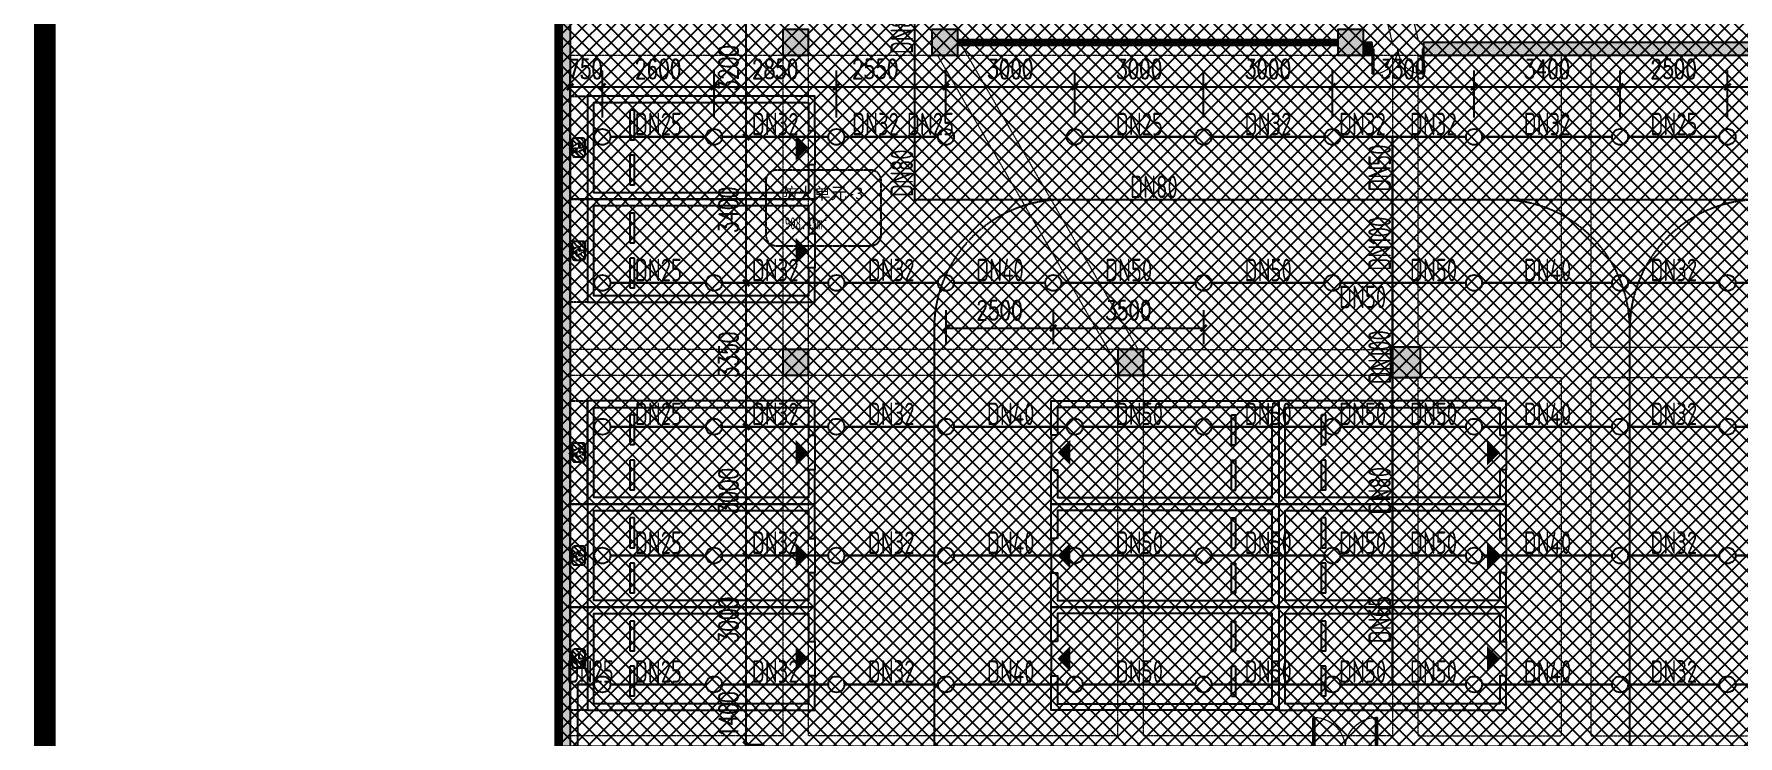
# Model space of a CAD drawing. Extents: x 6824721 to 16538177, y 2478193 to 6665639.
# Drawn here: x 8690830 to 8730508, y 2928001 to 2944346 of the extents above; entities that cross this region are included whole.
import ezdxf

# ---------------------------------------------------------------- set-up
doc = ezdxf.new("R2010")
doc.units = 0
doc.header["$LTSCALE"] = 10
doc.linetypes.add('__DASH', pattern=[0.35, 0.25, -0.1])
doc.linetypes.add('DASH', pattern=[0.35, 0.25, -0.1])
for name, color, linetype in [('0-wo', 8, 'Continuous'), ('0-绿', 3, 'Continuous'), ('0-蓝', 5, 'Continuous'), ('00-停车位', 67, 'Continuous'), ('A-PUB_HATCH', 8, 'Continuous'), ('car', 252, 'Continuous'), ('PUB_HATCH', 8, 'Continuous'), ('S-梁-虚线', 4, 'DASH'), ('W-EQUIP_喷头', 7, 'Continuous'), ('W-PIPE-喷淋中', 6, 'Continuous'), ('W-TEXT_喷淋', 7, 'Continuous'), ('W-TWT_DIM', 3, 'Continuous'), ('WALL', 9, 'Continuous')]:
    doc.layers.add(name, color=color, linetype=linetype)
doc.layers.add('钢梁', color=141, linetype='Continuous', lineweight=18)
doc.styles.add('8B2_02', font='tssdeng.shx', dxfattribs={"width": 0.7, "bigfont": 'TSSDCHN.shx'})
doc.styles.add('_TCH_DIM_T3', font='SIMPLEX', dxfattribs={"width": 0.705882, "bigfont": 'GBCBIG'})
doc.styles.add('黑体', font='simhei.ttf', dxfattribs={"width": 0.65})
doc.dimstyles.new('_TWT_ARCH&&150', dxfattribs={"dimtxt": 446.25, "dimasz": 150, "dimexe": 375, "dimexo": 450, "dimgap": 189.375, "dimtad": 1, "dimdec": 0, "dimzin": 0, "dimdsep": 46, "dimtxsty": '_TCH_DIM_T3', "dimblk": 'ARCHTICK', "dimcen": 0.09, "dimclrt": 7, "dimazin": 2, "dimtfac": 1, "dimtdec": 0, "dimtix": 1, "dimtmove": 2, "dimatfit": 3, "dimfxl": 0, "dimtolj": 1, "dimtzin": 0, "dimarcsym": 0})

# ---------------------------------------------------------------- blocks, each defined once
blk = doc.blocks.new('车位2400x5300')
at = {"layer": '00-停车位', "color": 251}
for p, q in [((-875, -1000), (-175, -1000)), ((-875, -1100), (-875, -1000)), ((-875, -1100), (-175, -1100)), ((-175, -1100), (-175, -1000)), ((175, -1000), (875, -1000)), ((175, -1100), (175, -1000)), ((175, -1100), (875, -1100)), ((875, -1100), (875, -1000)), ((400, -5300), (-400, -5300))]:
    blk.add_line(p, q, dxfattribs=at)
blk.add_lwpolyline([(400, -5150), (400, -5300), (1200, -5300), (1200, 0), (-1200, 0), (-1200, -5300), (-400, -5300), (-400, -5150), (-1050, -5150), (-1050, -150), (1050, -150), (1050, -5150), (400, -5150)], dxfattribs=at)
blk.add_lwpolyline([(0, -5150, 0, 600, 0), (0, -4850, 600, 600, 0)], format="xyseb", dxfattribs=at)
blk = doc.blocks.new('A$C2EF10B80')
at = {"layer": 'A-PUB_HATCH'}
h = blk.add_hatch(dxfattribs=at)
h.set_pattern_fill('ANSI31', color=256, scale=50, angle=-16.4434)
h.set_pattern_definition([(45, (6188.46, 7099.97), (-56.1266, 56.1266), [])])
h.paths.add_polyline_path([(-983, -100, 0.414214), (-1033, -50), (-1184, -50), (-1091, -207), (-1210, -207), (-1204, -250), (-983, -250)])
h.paths.add_polyline_path([(-983, -250), (-1204, -250), (-1190, -350), (-1033, -350, 0.414213), (-983, -300)])
h.paths.add_polyline_path([(-1262, -250), (-1417, -250), (-1417, -300, 0.414215), (-1367, -350), (-1207, -350)])
h.paths.add_polyline_path([(-1221, -50), (-1367, -50, 0.414214), (-1417, -100), (-1417, -250), (-1262, -250), (-1320, -146), (-1212, -146)])
at = {"layer": 'car', "linetype": 'DASH', "ltscale": 0.5}
blk.add_line((-1367, -350), (-1033, -350), dxfattribs=at)
at = {"layer": 'car', "linetype": 'DASH'}
blk.add_lwpolyline([(-2400, 0), (0, 0), (0, -400), (-2400, -400)], close=True, dxfattribs=at)
at = {"layer": 'car', "linetype": 'DASH', "ltscale": 0.5}
blk.add_lwpolyline([(-1320, -146), (-1185, -390), (-1210, -207), (-1091, -207), (-1227, 23), (-1212, -146)], close=True, dxfattribs=at)
for points in [[(-1367, -50, 0.414214), (-1417, -100), (-1417, -300)], [(-1033, -350, 0.414214), (-983, -300), (-983, -100, 0.414214), (-1033, -50), (-1367, -50)]]:
    blk.add_lwpolyline(points, format="xyb", dxfattribs=at)
at = {"layer": 'car', "linetype": 'DASH'}
blk.add_arc((-1367, -300), 50, 180, 270, dxfattribs=at)
blk = doc.blocks.new('A$C77CA03F4')
at = {"rotation": 16.44344089606073}
for p in [(6792, 2422), (4490, 1742), (2189, 1063)]:
    blk.add_blockref('A$C2EF10B80', p, dxfattribs=at)
blk = doc.blocks.new('_FZH')
blk.add_lwpolyline([(-0.5, -0.5), (0.5, -0.5), (0.5, 0.5), (-0.5, 0.5)], close=True)
at = {"layer": 'PUB_HATCH'}
blk.add_solid([(-0.5, -0.5), (0.5, -0.5), (-0.5, 0.5), (0.5, 0.5)], dxfattribs=at)
blk = doc.blocks.new('$DorLib2D$00000002')
for p, q in [((-0.5, 0), (-0.5, 0.4875)), ((-0.475, 0.4875), (-0.5, 0.4875)), ((-0.475, 0), (-0.475, 0.4875)), ((0.475, 0), (0.475, 0.4875)), ((0.475, 0.4875), (0.5, 0.4875)), ((0.5, 0), (0.5, 0.4875)), ((-0.5, 0), (-0.475, 0)), ((0.5, 0), (0.475, 0))]:
    blk.add_line(p, q)
at = {"lineweight": 13}
for centre, start, end in [((-0.4875, 0), 0, 88.53072), ((0.4875, 0), 91.46928, 180)]:
    blk.add_arc(centre, 0.4875, start, end, dxfattribs=at)
blk = doc.blocks.new('$DorLib2D$00000213')
at = {"color": 0, "linetype": 'DASH', "const_width": 0.02}
blk.add_lwpolyline([(0.5, 0), (-0.5, 0)], dxfattribs=at)
blk = doc.blocks.new('rewt')
at = {"layer": '0-蓝', "color": 6, "linetype": 'DASH', "ltscale": 3}
for p, q in [((-82072, 842022), (-84261, 842022)), ((-84511, 841772), (-84511, 840512)), ((-81822, 840512), (-81822, 841772)), ((-84261, 840262), (-82072, 840262))]:
    blk.add_line(p, q, dxfattribs=at)
for centre, start, end in [((-84261, 841772), 90, 180), ((-82072, 841772), 0, 90), ((-84261, 840512), 180, 270), ((-82072, 840512), 270, 0)]:
    blk.add_arc(centre, 250, start, end, dxfattribs=at)
at = {"layer": '0-绿', "color": 6, "linetype": 'DASH', "style": '黑体'}
blk.add_text('防火单元-3', height=281.6, dxfattribs=at).set_placement((-84159, 841342))
at = {"layer": '0-绿', "color": 6, "linetype": 'DASH', "style": '黑体', "width": 0.65}
for s, height, p in [('908.45m', 281.6, (-84066, 840646)), ('2', 141, (-83144, 840834))]:
    blk.add_text(s, height=height, dxfattribs=at).set_placement(p)
blk = doc.blocks.new('jkytk')
at = {"layer": 'WALL', "color": 1, "const_width": 200}
blk.add_lwpolyline([(8509914, 2927380), (8466214, 2927327), (8466214, 2940327), (8455039, 2940327), (8455039, 2940323), (8450939, 2940323), (8450939, 2940323), (8448239, 2940323), (8448239, 2940323), (8431489, 2940323), (8431489, 2936327), (8419189, 2936327), (8419189, 2936327), (8414589, 2936327), (8414589, 2936327), (8397664, 2936327), (8397664, 2958073), (8406689, 2958073), (8406689, 3040302)], dxfattribs=at)
blk = doc.blocks.new('LIANGMOBAN')
at = {"layer": 'S-梁-虚线', "color": 8, "lineweight": 18}
for p, q in [((1852316, 235514), (1853583, 230249)), ((1851780, 235178), (1853000, 230108)), ((1842867, 230259), (1847064, 223028)), ((1833841, 229878), (1838791, 229878)), ((1838791, 229878), (1838791, 223028)), ((1839391, 229878), (1842541, 229878)), ((1839391, 223028), (1839391, 229878)), ((1842394, 229878), (1846591, 222648)), ((1842867, 229878), (1851716, 229878)), ((1852316, 229878), (1856916, 229878)), ((1852991, 229878), (1852991, 223128)), ((1853591, 223128), (1853591, 229878)), ((1856916, 229878), (1856916, 223078)), ((1857616, 223078), (1857616, 229878)), ((1857616, 229878), (1861491, 229878)), ((1838791, 223028), (1833841, 223028)), ((1846591, 223028), (1839391, 223028)), ((1847191, 223028), (1852941, 223028)), ((1853641, 223078), (1856916, 223078)), ((1857616, 223078), (1861441, 223078)), ((1833841, 222428), (1838791, 222428)), ((1838791, 222428), (1838791, 214028)), ((1839391, 222428), (1846591, 222428)), ((1839391, 214028), (1839391, 222428)), ((1846591, 222428), (1846591, 214028)), ((1847191, 222428), (1852941, 222428)), ((1847191, 214028), (1847191, 222428)), ((1852991, 222378), (1852991, 214028)), ((1853591, 214028), (1853591, 222378)), ((1853641, 222378), (1856916, 222378)), ((1856916, 222378), (1856916, 214028)), ((1857616, 214028), (1857616, 222378)), ((1857616, 222378), (1861441, 222378)), ((1838791, 214028), (1833841, 214028)), ((1846591, 214028), (1839391, 214028)), ((1852991, 214028), (1847191, 214028)), ((1853591, 214028), (1856916, 214028)), ((1857616, 214028), (1861316, 214028))]:
    blk.add_line(p, q, dxfattribs=at)
blk = doc.blocks.new('_ArchTick')
at = {"color": 0, "linetype": 'ByBlock', "const_width": 0.4}
blk.add_lwpolyline([(-0.5, -0.5), (0.5, 0.5)], dxfattribs=at)
blk = doc.blocks.new('*D421')
at = {"layer": 'Defpoints', "color": 0, "transparency": 16777216}
for p in [(8707008, 2929201), (8707415, 2929201), (8707008, 2927801)]:
    blk.add_point(p, dxfattribs=at)
at = {"layer": 'W-TWT_DIM', "color": 0, "lineweight": -2, "transparency": 16777216}
for p, q in [((8707415, 2929201), (8707415, 2929351)), ((8707415, 2927801), (8707415, 2929201)), ((8707458, 2929201), (8707790, 2929201)), ((8707415, 2927801), (8707415, 2927651)), ((8707458, 2927801), (8707790, 2927801))]:
    blk.add_line(p, q, dxfattribs=at)
at = {"layer": 'W-TWT_DIM', "color": 0, "lineweight": -2, "transparency": 16777216, "xscale": 150, "yscale": 150, "zscale": 150}
for p, rotation in [((8707415, 2929201), 270), ((8707415, 2927801), 90)]:
    blk.add_blockref('_ArchTick', p, dxfattribs=dict(at, rotation=rotation))
at = {"layer": 'W-TWT_DIM', "color": 7, "transparency": 16777216, "insert": (8707002, 2928501), "char_height": 446.2, "attachment_point": 5, "rotation": 90, "style": '_TCH_DIM_T3'}
blk.add_mtext('\\A1;1400', dxfattribs=at)
blk = doc.blocks.new('*D422')
at = {"layer": 'Defpoints', "color": 0, "transparency": 16777216}
for p in [(8707008, 2932201), (8707415, 2932201), (8707008, 2929201)]:
    blk.add_point(p, dxfattribs=at)
at = {"layer": 'W-TWT_DIM', "color": 0, "lineweight": -2, "transparency": 16777216}
for p, q in [((8707415, 2929201), (8707415, 2932201)), ((8707458, 2932201), (8707790, 2932201)), ((8707458, 2929201), (8707790, 2929201))]:
    blk.add_line(p, q, dxfattribs=at)
at = {"layer": 'W-TWT_DIM', "color": 0, "lineweight": -2, "transparency": 16777216, "xscale": 150, "yscale": 150, "zscale": 150}
for p, rotation in [((8707415, 2932201), 90), ((8707415, 2929201), 270)]:
    blk.add_blockref('_ArchTick', p, dxfattribs=dict(at, rotation=rotation))
at = {"layer": 'W-TWT_DIM', "color": 7, "transparency": 16777216, "insert": (8707002, 2930701), "char_height": 446.2, "attachment_point": 5, "rotation": 90, "style": '_TCH_DIM_T3'}
blk.add_mtext('\\A1;3000', dxfattribs=at)
blk = doc.blocks.new('*D423')
at = {"layer": 'Defpoints', "color": 0, "transparency": 16777216}
for p in [(8707008, 2935201), (8707415, 2935201), (8707008, 2932201)]:
    blk.add_point(p, dxfattribs=at)
at = {"layer": 'W-TWT_DIM', "color": 0, "lineweight": -2, "transparency": 16777216}
for p, q in [((8707415, 2932201), (8707415, 2935201)), ((8707458, 2935201), (8707790, 2935201)), ((8707458, 2932201), (8707790, 2932201))]:
    blk.add_line(p, q, dxfattribs=at)
at = {"layer": 'W-TWT_DIM', "color": 0, "lineweight": -2, "transparency": 16777216, "xscale": 150, "yscale": 150, "zscale": 150}
for p, rotation in [((8707415, 2935201), 90), ((8707415, 2932201), 270)]:
    blk.add_blockref('_ArchTick', p, dxfattribs=dict(at, rotation=rotation))
at = {"layer": 'W-TWT_DIM', "color": 7, "transparency": 16777216, "insert": (8707002, 2933701), "char_height": 446.2, "attachment_point": 5, "rotation": 90, "style": '_TCH_DIM_T3'}
blk.add_mtext('\\A1;3000', dxfattribs=at)
blk = doc.blocks.new('*D424')
at = {"layer": 'Defpoints', "color": 0, "transparency": 16777216}
for p in [(8707008, 2938551), (8707415, 2938551), (8707008, 2935201)]:
    blk.add_point(p, dxfattribs=at)
at = {"layer": 'W-TWT_DIM', "color": 0, "lineweight": -2, "transparency": 16777216}
for p, q in [((8707415, 2935201), (8707415, 2938551)), ((8707458, 2938551), (8707790, 2938551)), ((8707458, 2935201), (8707790, 2935201))]:
    blk.add_line(p, q, dxfattribs=at)
at = {"layer": 'W-TWT_DIM', "color": 0, "lineweight": -2, "transparency": 16777216, "xscale": 150, "yscale": 150, "zscale": 150}
for p, rotation in [((8707415, 2938551), 90), ((8707415, 2935201), 270)]:
    blk.add_blockref('_ArchTick', p, dxfattribs=dict(at, rotation=rotation))
at = {"layer": 'W-TWT_DIM', "color": 7, "transparency": 16777216, "insert": (8707002, 2936876), "char_height": 446.2, "attachment_point": 5, "rotation": 90, "style": '_TCH_DIM_T3'}
blk.add_mtext('\\A1;3350', dxfattribs=at)
blk = doc.blocks.new('*D425')
at = {"layer": 'Defpoints', "color": 0, "transparency": 16777216}
for p in [(8707008, 2941951), (8707415, 2941951), (8707008, 2938551)]:
    blk.add_point(p, dxfattribs=at)
at = {"layer": 'W-TWT_DIM', "color": 0, "lineweight": -2, "transparency": 16777216}
for p, q in [((8707415, 2938551), (8707415, 2941951)), ((8707458, 2941951), (8707790, 2941951)), ((8707458, 2938551), (8707790, 2938551))]:
    blk.add_line(p, q, dxfattribs=at)
at = {"layer": 'W-TWT_DIM', "color": 0, "lineweight": -2, "transparency": 16777216, "xscale": 150, "yscale": 150, "zscale": 150}
for p, rotation in [((8707415, 2941951), 90), ((8707415, 2938551), 270)]:
    blk.add_blockref('_ArchTick', p, dxfattribs=dict(at, rotation=rotation))
at = {"layer": 'W-TWT_DIM', "color": 7, "transparency": 16777216, "insert": (8707002, 2940251), "char_height": 446.2, "attachment_point": 5, "rotation": 90, "style": '_TCH_DIM_T3'}
blk.add_mtext('\\A1;3400', dxfattribs=at)
blk = doc.blocks.new('*D426')
at = {"layer": 'Defpoints', "color": 0, "transparency": 16777216}
for p in [(8707008, 2945151), (8707415, 2945151), (8707008, 2941951)]:
    blk.add_point(p, dxfattribs=at)
at = {"layer": 'W-TWT_DIM', "color": 0, "lineweight": -2, "transparency": 16777216}
for p, q in [((8707415, 2941951), (8707415, 2945151)), ((8707458, 2945151), (8707790, 2945151)), ((8707458, 2941951), (8707790, 2941951))]:
    blk.add_line(p, q, dxfattribs=at)
at = {"layer": 'W-TWT_DIM', "color": 0, "lineweight": -2, "transparency": 16777216, "xscale": 150, "yscale": 150, "zscale": 150}
for p, rotation in [((8707415, 2945151), 90), ((8707415, 2941951), 270)]:
    blk.add_blockref('_ArchTick', p, dxfattribs=dict(at, rotation=rotation))
at = {"layer": 'W-TWT_DIM', "color": 7, "transparency": 16777216, "insert": (8707002, 2943551), "char_height": 446.2, "attachment_point": 5, "rotation": 90, "style": '_TCH_DIM_T3'}
blk.add_mtext('\\A1;3200', dxfattribs=at)
blk = doc.blocks.new('*D737')
at = {"layer": 'Defpoints', "color": 0, "transparency": 16777216}
for p in [(8712064, 2938364), (8714564, 2938364), (8714564, 2937500)]:
    blk.add_point(p, dxfattribs=at)
at = {"layer": 'W-TWT_DIM', "color": 0, "lineweight": -2, "transparency": 16777216}
for p, q in [((8712064, 2937914), (8712064, 2937125)), ((8714564, 2937914), (8714564, 2937125)), ((8712064, 2937500), (8714564, 2937500))]:
    blk.add_line(p, q, dxfattribs=at)
at = {"layer": 'W-TWT_DIM', "color": 0, "lineweight": -2, "transparency": 16777216, "xscale": 150, "yscale": 150, "zscale": 150, "rotation": 180}
blk.add_blockref('_ArchTick', (8712064, 2937500), dxfattribs=at)
at = {"layer": 'W-TWT_DIM', "color": 0, "lineweight": -2, "transparency": 16777216, "xscale": 150, "yscale": 150, "zscale": 150}
blk.add_blockref('_ArchTick', (8714564, 2937500), dxfattribs=at)
at = {"layer": 'W-TWT_DIM', "color": 7, "transparency": 16777216, "insert": (8713314, 2937913), "char_height": 446.2, "attachment_point": 5, "style": '_TCH_DIM_T3'}
blk.add_mtext('\\A1;2500', dxfattribs=at)
blk = doc.blocks.new('*D738')
at = {"layer": 'Defpoints', "color": 0, "transparency": 16777216}
for p in [(8714564, 2938364), (8718064, 2938364), (8718064, 2937500)]:
    blk.add_point(p, dxfattribs=at)
at = {"layer": 'W-TWT_DIM', "color": 0, "lineweight": -2, "transparency": 16777216}
for p, q in [((8714564, 2937914), (8714564, 2937125)), ((8718064, 2937914), (8718064, 2937125)), ((8714564, 2937500), (8718064, 2937500))]:
    blk.add_line(p, q, dxfattribs=at)
at = {"layer": 'W-TWT_DIM', "color": 0, "lineweight": -2, "transparency": 16777216, "xscale": 150, "yscale": 150, "zscale": 150, "rotation": 180}
blk.add_blockref('_ArchTick', (8714564, 2937500), dxfattribs=at)
at = {"layer": 'W-TWT_DIM', "color": 0, "lineweight": -2, "transparency": 16777216, "xscale": 150, "yscale": 150, "zscale": 150}
blk.add_blockref('_ArchTick', (8718064, 2937500), dxfattribs=at)
at = {"layer": 'W-TWT_DIM', "color": 7, "transparency": 16777216, "insert": (8716314, 2937913), "char_height": 446.2, "attachment_point": 5, "style": '_TCH_DIM_T3'}
blk.add_mtext('\\A1;3500', dxfattribs=at)
blk = doc.blocks.new('*D1608')
at = {"layer": 'Defpoints', "color": 0, "transparency": 16777216}
for p in [(8704064, 2943119), (8703314, 2941953), (8704064, 2941953)]:
    blk.add_point(p, dxfattribs=at)
at = {"layer": 'W-TWT_DIM', "color": 0, "lineweight": -2, "transparency": 16777216}
for p, q in [((8703314, 2942403), (8703314, 2943494)), ((8704064, 2942403), (8704064, 2943494)), ((8703314, 2943119), (8704064, 2943119))]:
    blk.add_line(p, q, dxfattribs=at)
at = {"layer": 'W-TWT_DIM', "color": 0, "lineweight": -2, "transparency": 16777216, "xscale": 150, "yscale": 150, "zscale": 150, "rotation": 180}
blk.add_blockref('_ArchTick', (8703314, 2943119), dxfattribs=at)
at = {"layer": 'W-TWT_DIM', "color": 0, "lineweight": -2, "transparency": 16777216, "xscale": 150, "yscale": 150, "zscale": 150}
blk.add_blockref('_ArchTick', (8704064, 2943119), dxfattribs=at)
at = {"layer": 'W-TWT_DIM', "color": 7, "transparency": 16777216, "insert": (8703672, 2943532), "char_height": 446.2, "attachment_point": 5, "style": '_TCH_DIM_T3'}
blk.add_mtext('\\A1;750', dxfattribs=at)
blk = doc.blocks.new('*D1609')
at = {"layer": 'Defpoints', "color": 0, "transparency": 16777216}
for p in [(8706664, 2943119), (8704064, 2941953), (8706664, 2941953)]:
    blk.add_point(p, dxfattribs=at)
at = {"layer": 'W-TWT_DIM', "color": 0, "lineweight": -2, "transparency": 16777216}
for p, q in [((8704064, 2942403), (8704064, 2943494)), ((8706664, 2942403), (8706664, 2943494)), ((8704064, 2943119), (8706664, 2943119))]:
    blk.add_line(p, q, dxfattribs=at)
at = {"layer": 'W-TWT_DIM', "color": 0, "lineweight": -2, "transparency": 16777216, "xscale": 150, "yscale": 150, "zscale": 150, "rotation": 180}
blk.add_blockref('_ArchTick', (8704064, 2943119), dxfattribs=at)
at = {"layer": 'W-TWT_DIM', "color": 0, "lineweight": -2, "transparency": 16777216, "xscale": 150, "yscale": 150, "zscale": 150}
blk.add_blockref('_ArchTick', (8706664, 2943119), dxfattribs=at)
at = {"layer": 'W-TWT_DIM', "color": 7, "transparency": 16777216, "insert": (8705364, 2943532), "char_height": 446.2, "attachment_point": 5, "style": '_TCH_DIM_T3'}
blk.add_mtext('\\A1;2600', dxfattribs=at)
blk = doc.blocks.new('*D1610')
at = {"layer": 'Defpoints', "color": 0, "transparency": 16777216}
for p in [(8709514, 2943119), (8706664, 2941953), (8709514, 2941953)]:
    blk.add_point(p, dxfattribs=at)
at = {"layer": 'W-TWT_DIM', "color": 0, "lineweight": -2, "transparency": 16777216}
for p, q in [((8706664, 2942403), (8706664, 2943494)), ((8709514, 2942403), (8709514, 2943494)), ((8706664, 2943119), (8709514, 2943119))]:
    blk.add_line(p, q, dxfattribs=at)
at = {"layer": 'W-TWT_DIM', "color": 0, "lineweight": -2, "transparency": 16777216, "xscale": 150, "yscale": 150, "zscale": 150, "rotation": 180}
blk.add_blockref('_ArchTick', (8706664, 2943119), dxfattribs=at)
at = {"layer": 'W-TWT_DIM', "color": 0, "lineweight": -2, "transparency": 16777216, "xscale": 150, "yscale": 150, "zscale": 150}
blk.add_blockref('_ArchTick', (8709514, 2943119), dxfattribs=at)
at = {"layer": 'W-TWT_DIM', "color": 7, "transparency": 16777216, "insert": (8708089, 2943532), "char_height": 446.2, "attachment_point": 5, "style": '_TCH_DIM_T3'}
blk.add_mtext('\\A1;2850', dxfattribs=at)
blk = doc.blocks.new('*D1611')
at = {"layer": 'Defpoints', "color": 0, "transparency": 16777216}
for p in [(8712064, 2943119), (8709514, 2941953), (8712064, 2941953)]:
    blk.add_point(p, dxfattribs=at)
at = {"layer": 'W-TWT_DIM', "color": 0, "lineweight": -2, "transparency": 16777216}
for p, q in [((8709514, 2942403), (8709514, 2943494)), ((8712064, 2942403), (8712064, 2943494)), ((8709514, 2943119), (8712064, 2943119))]:
    blk.add_line(p, q, dxfattribs=at)
at = {"layer": 'W-TWT_DIM', "color": 0, "lineweight": -2, "transparency": 16777216, "xscale": 150, "yscale": 150, "zscale": 150, "rotation": 180}
blk.add_blockref('_ArchTick', (8709514, 2943119), dxfattribs=at)
at = {"layer": 'W-TWT_DIM', "color": 0, "lineweight": -2, "transparency": 16777216, "xscale": 150, "yscale": 150, "zscale": 150}
blk.add_blockref('_ArchTick', (8712064, 2943119), dxfattribs=at)
at = {"layer": 'W-TWT_DIM', "color": 7, "transparency": 16777216, "insert": (8710419, 2943532), "char_height": 446.2, "attachment_point": 5, "style": '_TCH_DIM_T3'}
blk.add_mtext('\\A1;2550', dxfattribs=at)
blk = doc.blocks.new('*D1612')
at = {"layer": 'Defpoints', "color": 0, "transparency": 16777216}
for p in [(8715064, 2943119), (8712064, 2941953), (8715064, 2941953)]:
    blk.add_point(p, dxfattribs=at)
at = {"layer": 'W-TWT_DIM', "color": 0, "lineweight": -2, "transparency": 16777216}
for p, q in [((8712064, 2942403), (8712064, 2943494)), ((8715064, 2942403), (8715064, 2943494)), ((8712064, 2943119), (8715064, 2943119))]:
    blk.add_line(p, q, dxfattribs=at)
at = {"layer": 'W-TWT_DIM', "color": 0, "lineweight": -2, "transparency": 16777216, "xscale": 150, "yscale": 150, "zscale": 150, "rotation": 180}
blk.add_blockref('_ArchTick', (8712064, 2943119), dxfattribs=at)
at = {"layer": 'W-TWT_DIM', "color": 0, "lineweight": -2, "transparency": 16777216, "xscale": 150, "yscale": 150, "zscale": 150}
blk.add_blockref('_ArchTick', (8715064, 2943119), dxfattribs=at)
at = {"layer": 'W-TWT_DIM', "color": 7, "transparency": 16777216, "insert": (8713564, 2943532), "char_height": 446.2, "attachment_point": 5, "style": '_TCH_DIM_T3'}
blk.add_mtext('\\A1;3000', dxfattribs=at)
blk = doc.blocks.new('*D1613')
at = {"layer": 'Defpoints', "color": 0, "transparency": 16777216}
for p in [(8718064, 2943119), (8715064, 2941953), (8718064, 2941953)]:
    blk.add_point(p, dxfattribs=at)
at = {"layer": 'W-TWT_DIM', "color": 0, "lineweight": -2, "transparency": 16777216}
for p, q in [((8715064, 2942403), (8715064, 2943494)), ((8718064, 2942403), (8718064, 2943494)), ((8715064, 2943119), (8718064, 2943119))]:
    blk.add_line(p, q, dxfattribs=at)
at = {"layer": 'W-TWT_DIM', "color": 0, "lineweight": -2, "transparency": 16777216, "xscale": 150, "yscale": 150, "zscale": 150, "rotation": 180}
blk.add_blockref('_ArchTick', (8715064, 2943119), dxfattribs=at)
at = {"layer": 'W-TWT_DIM', "color": 0, "lineweight": -2, "transparency": 16777216, "xscale": 150, "yscale": 150, "zscale": 150}
blk.add_blockref('_ArchTick', (8718064, 2943119), dxfattribs=at)
at = {"layer": 'W-TWT_DIM', "color": 7, "transparency": 16777216, "insert": (8716564, 2943532), "char_height": 446.2, "attachment_point": 5, "style": '_TCH_DIM_T3'}
blk.add_mtext('\\A1;3000', dxfattribs=at)
blk = doc.blocks.new('*D1614')
at = {"layer": 'Defpoints', "color": 0, "transparency": 16777216}
for p in [(8721064, 2943119), (8718064, 2941953), (8721064, 2941953)]:
    blk.add_point(p, dxfattribs=at)
at = {"layer": 'W-TWT_DIM', "color": 0, "lineweight": -2, "transparency": 16777216}
for p, q in [((8718064, 2942403), (8718064, 2943494)), ((8721064, 2942403), (8721064, 2943494)), ((8718064, 2943119), (8721064, 2943119))]:
    blk.add_line(p, q, dxfattribs=at)
at = {"layer": 'W-TWT_DIM', "color": 0, "lineweight": -2, "transparency": 16777216, "xscale": 150, "yscale": 150, "zscale": 150, "rotation": 180}
blk.add_blockref('_ArchTick', (8718064, 2943119), dxfattribs=at)
at = {"layer": 'W-TWT_DIM', "color": 0, "lineweight": -2, "transparency": 16777216, "xscale": 150, "yscale": 150, "zscale": 150}
blk.add_blockref('_ArchTick', (8721064, 2943119), dxfattribs=at)
at = {"layer": 'W-TWT_DIM', "color": 7, "transparency": 16777216, "insert": (8719564, 2943532), "char_height": 446.2, "attachment_point": 5, "style": '_TCH_DIM_T3'}
blk.add_mtext('\\A1;3000', dxfattribs=at)
blk = doc.blocks.new('*D1615')
at = {"layer": 'Defpoints', "color": 0, "transparency": 16777216}
for p in [(8724364, 2943119), (8721064, 2941953), (8724364, 2941953)]:
    blk.add_point(p, dxfattribs=at)
at = {"layer": 'W-TWT_DIM', "color": 0, "lineweight": -2, "transparency": 16777216}
for p, q in [((8721064, 2942403), (8721064, 2943494)), ((8724364, 2942403), (8724364, 2943494)), ((8721064, 2943119), (8724364, 2943119))]:
    blk.add_line(p, q, dxfattribs=at)
at = {"layer": 'W-TWT_DIM', "color": 0, "lineweight": -2, "transparency": 16777216, "xscale": 150, "yscale": 150, "zscale": 150, "rotation": 180}
blk.add_blockref('_ArchTick', (8721064, 2943119), dxfattribs=at)
at = {"layer": 'W-TWT_DIM', "color": 0, "lineweight": -2, "transparency": 16777216, "xscale": 150, "yscale": 150, "zscale": 150}
blk.add_blockref('_ArchTick', (8724364, 2943119), dxfattribs=at)
at = {"layer": 'W-TWT_DIM', "color": 7, "transparency": 16777216, "insert": (8722714, 2943532), "char_height": 446.2, "attachment_point": 5, "style": '_TCH_DIM_T3'}
blk.add_mtext('\\A1;3300', dxfattribs=at)
blk = doc.blocks.new('*D1616')
at = {"layer": 'Defpoints', "color": 0, "transparency": 16777216}
for p in [(8727764, 2943119), (8724364, 2941953), (8727764, 2941953)]:
    blk.add_point(p, dxfattribs=at)
at = {"layer": 'W-TWT_DIM', "color": 0, "lineweight": -2, "transparency": 16777216}
for p, q in [((8724364, 2942403), (8724364, 2943494)), ((8727764, 2942403), (8727764, 2943494)), ((8724364, 2943119), (8727764, 2943119))]:
    blk.add_line(p, q, dxfattribs=at)
at = {"layer": 'W-TWT_DIM', "color": 0, "lineweight": -2, "transparency": 16777216, "xscale": 150, "yscale": 150, "zscale": 150, "rotation": 180}
blk.add_blockref('_ArchTick', (8724364, 2943119), dxfattribs=at)
at = {"layer": 'W-TWT_DIM', "color": 0, "lineweight": -2, "transparency": 16777216, "xscale": 150, "yscale": 150, "zscale": 150}
blk.add_blockref('_ArchTick', (8727764, 2943119), dxfattribs=at)
at = {"layer": 'W-TWT_DIM', "color": 7, "transparency": 16777216, "insert": (8726064, 2943532), "char_height": 446.2, "attachment_point": 5, "style": '_TCH_DIM_T3'}
blk.add_mtext('\\A1;3400', dxfattribs=at)
blk = doc.blocks.new('*D1617')
at = {"layer": 'Defpoints', "color": 0, "transparency": 16777216}
for p in [(8730264, 2943119), (8727764, 2941953), (8730264, 2941953)]:
    blk.add_point(p, dxfattribs=at)
at = {"layer": 'W-TWT_DIM', "color": 0, "lineweight": -2, "transparency": 16777216}
for p, q in [((8727764, 2942403), (8727764, 2943494)), ((8730264, 2942403), (8730264, 2943494)), ((8727764, 2943119), (8730264, 2943119))]:
    blk.add_line(p, q, dxfattribs=at)
at = {"layer": 'W-TWT_DIM', "color": 0, "lineweight": -2, "transparency": 16777216, "xscale": 150, "yscale": 150, "zscale": 150, "rotation": 180}
blk.add_blockref('_ArchTick', (8727764, 2943119), dxfattribs=at)
at = {"layer": 'W-TWT_DIM', "color": 0, "lineweight": -2, "transparency": 16777216, "xscale": 150, "yscale": 150, "zscale": 150}
blk.add_blockref('_ArchTick', (8730264, 2943119), dxfattribs=at)
at = {"layer": 'W-TWT_DIM', "color": 7, "transparency": 16777216, "insert": (8729014, 2943532), "char_height": 446.2, "attachment_point": 5, "style": '_TCH_DIM_T3'}
blk.add_mtext('\\A1;2500', dxfattribs=at)
blk = doc.blocks.new('*D1618')
at = {"layer": 'Defpoints', "color": 0, "transparency": 16777216}
for p in [(8733064, 2943119), (8730264, 2941953), (8733064, 2941953)]:
    blk.add_point(p, dxfattribs=at)
at = {"layer": 'W-TWT_DIM', "color": 0, "lineweight": -2, "transparency": 16777216}
for p, q in [((8730264, 2942403), (8730264, 2943494)), ((8733064, 2942403), (8733064, 2943494)), ((8730264, 2943119), (8733064, 2943119))]:
    blk.add_line(p, q, dxfattribs=at)
at = {"layer": 'W-TWT_DIM', "color": 0, "lineweight": -2, "transparency": 16777216, "xscale": 150, "yscale": 150, "zscale": 150, "rotation": 180}
blk.add_blockref('_ArchTick', (8730264, 2943119), dxfattribs=at)
at = {"layer": 'W-TWT_DIM', "color": 0, "lineweight": -2, "transparency": 16777216, "xscale": 150, "yscale": 150, "zscale": 150}
blk.add_blockref('_ArchTick', (8733064, 2943119), dxfattribs=at)
at = {"layer": 'W-TWT_DIM', "color": 7, "transparency": 16777216, "insert": (8731664, 2943532), "char_height": 446.2, "attachment_point": 5, "style": '_TCH_DIM_T3'}
blk.add_mtext('\\A1;2800', dxfattribs=at)
blk = doc.blocks.new('$TwtSys$00000125')
blk.add_circle((0, 0, 0), 1)

msp = doc.modelspace()

# ---------------------------------------------------------------- hatches: boundary and pattern name
h = msp.add_hatch()
h.set_pattern_fill('ANSI37', color=8, scale=150)
h.set_pattern_definition([(45, (8303016.86, 2710265.2), (-168.3798, 168.3798), []), (135, (8303016.86, 2710265.2), (-168.3798, -168.3798), [])])
h.paths.add_polyline_path([(8824414.1, 2949451.5), (8824414.1, 2935151.5), (8842714.1, 2935151.5), (8842714.1, 2879526.5), (8827964.1, 2879526.5), (8827964.1, 2881476.5), (8830839.1, 2881476.5), (8830939.1, 2886876.5), (8804334.6, 2886876.5), (8804142.3, 2820149.7), (8833564.1, 2820152.3), (8833564.1, 2817714.5), (8841204.8, 2810768), (8839163.9, 2808501.4), (8843102.6, 2804955), (8820829.2, 2780217.9), (8820829.2, 2770055.4), (8785124.6, 2730401.5), (8708264.1, 2730401.5), (8708264.1, 2736351.5), (8695014.1, 2750701.5), (8695014.1, 2775001.5), (8703014.1, 2775002.8), (8703014.1, 2949451.5), (8712039.3, 2949451.5)])
at = {"layer": '0-wo'}
for points in [[(8703314.1, 2949151.5), (8703014.1, 2949451.5), (8703014.1, 2891701.5), (8703314.1, 2891701.5)], [(8721789.1, 2944151.5), (8721789.1, 2943851.5), (8721989.1, 2943851.5), (8721989.1, 2944151.5)], [(8730964.1, 2943851.5), (8730964.1, 2944151.5), (8723189.1, 2944151.5), (8723189.1, 2943851.5)]]:
    msp.add_hatch(color=8, dxfattribs=at).paths.add_polyline_path(points)
at = {"layer": 'W-PIPE-喷淋中'}
for points in [[(8711335.9, 2940489), (8711335.9, 2940462.7), (8711309.7, 2940462.7)], [(8711335.9, 2940489), (8711309.7, 2940489), (8711309.7, 2940462.7)], [(8703489.1, 2929201.5), (8703489.1, 2929227.7), (8703462.9, 2929227.7)], [(8703489.1, 2929201.5), (8703462.9, 2929201.5), (8703462.9, 2929227.7)]]:
    msp.add_hatch(color=256, dxfattribs=at).paths.add_polyline_path(points)

# ---------------------------------------------------------------- linework, layer by layer
at = {"layer": '0-wo', "color": 8}
for p, q in [((8703014.1, 2949451.5), (8703014.1, 2891701.5)), ((8703314.1, 2949151.5), (8703314.1, 2891701.5)), ((8721989.1, 2944151.5), (8721789.1, 2944151.5)), ((8721989.1, 2943851.5), (8721989.1, 2944151.5)), ((8730964.1, 2944151.5), (8723189.1, 2944151.5)), ((8723189.1, 2944151.5), (8723189.1, 2943851.5)), ((8721789.1, 2943851.5), (8721989.1, 2943851.5)), ((8723189.1, 2943851.5), (8730964.1, 2943851.5))]:
    msp.add_line(p, q, dxfattribs=at)
at = {"layer": '0-wo', "color": 8, "const_width": 500, "flags": 128}
msp.add_lwpolyline([(8691080.4, 2969119.7), (8705176, 2967745.3), (8719304.3, 2966762.9), (8733454.4, 2966173.1), (8747615.4, 2965976.5), (8823194.8, 2965976.5), (8898774.1, 2965976.5), (8906244.1, 2965790.4), (8913695.6, 2965232.5), (8921110, 2964304.2), (8928469, 2963007.8), (8935754.4, 2961346.6), (8942947.9, 2959324.6), (8950031.8, 2956946.9), (8956988.6, 2954219.3), (8963800.8, 2951148.7), (8970451.7, 2947742.7), (8976924.7, 2944009.6), (8983203.8, 2939958.9), (8911619.7, 2861304.6), (8840035.6, 2782650.4), (8768451.5, 2703996.1), (8691080.4, 2726323), (8691080.4, 2847721.3)], close=True, dxfattribs=at)
at = {"layer": '0-wo', "color": 8, "linetype": '__DASH', "ltscale": 1.5}
for points in [[(8880089.1, 2937489), (8880089.1, 2892651.5, 0.4142136), (8883089.1, 2889651.5), (8894639.1, 2889651.5, 0.4142136), (8897639.1, 2892651.5), (8897639.1, 2937489, 0.4142136), (8894639.1, 2940489), (8714789.1, 2940489, 0.4142136), (8711789.1, 2937489), (8711789.1, 2879751.5, 0.4142136), (8714789.1, 2876751.5), (8724989.1, 2876751.5)], [(8724989.1, 2940489, -0.4142136), (8727989.1, 2937489)], [(8730989.1, 2940489, 0.4142136), (8727989.1, 2937489)], [(8779889.1, 2937489), (8779889.1, 2818201.5, -0.4142136), (8776889.1, 2815201.5), (8730989.1, 2815201.5, -0.4142136), (8727989.1, 2818201.5), (8727989.1, 2937489)]]:
    msp.add_lwpolyline(points, format="xyb", dxfattribs=at)
at = {"layer": 'W-PIPE-喷淋中', "ltscale": 1.5, "const_width": 52.5}
for points in [[(8711335.9, 2945151.5), (8711335.9, 2941951.5)], [(8706476.6, 2941951.5), (8704251.6, 2941951.5)], [(8709326.6, 2941951.5), (8706851.6, 2941951.5)], [(8711335.9, 2941951.5), (8709701.6, 2941951.5)], [(8711876.6, 2941951.5), (8711335.9, 2941951.5)], [(8711335.9, 2941951.5), (8711335.9, 2940489)], [(8717876.6, 2941951.5), (8715251.6, 2941951.5)], [(8720876.6, 2941951.5), (8718251.6, 2941951.5)], [(8721251.6, 2941951.5), (8722464.1, 2941951.5)], [(8722464.1, 2941951.5), (8724176.6, 2941951.5)], [(8722464.1, 2940489), (8722464.1, 2941951.5)], [(8724551.6, 2941951.5), (8727576.6, 2941951.5)], [(8727951.6, 2941951.5), (8730076.6, 2941951.5)], [(8722464.1, 2940489), (8711335.9, 2940489)], [(8749964.1, 2940489), (8722464.1, 2940489)], [(8722464.1, 2938551.5), (8722464.1, 2940489)], [(8706476.6, 2938551.5), (8704251.6, 2938551.5)], [(8709326.6, 2938551.5), (8706851.6, 2938551.5)], [(8711876.6, 2938551.5), (8709701.6, 2938551.5)], [(8714376.6, 2938551.5), (8712251.6, 2938551.5)], [(8717876.6, 2938551.5), (8714751.6, 2938551.5)], [(8720876.6, 2938551.5), (8718251.6, 2938551.5)], [(8721251.6, 2938551.5), (8722464.1, 2938551.5)], [(8722464.1, 2935201.5), (8722464.1, 2938551.5)], [(8722464.1, 2938551.5), (8724176.6, 2938551.5)], [(8724551.6, 2938551.5), (8727576.6, 2938551.5)], [(8727951.6, 2938551.5), (8730076.6, 2938551.5)], [(8732876.6, 2938551.5), (8730451.6, 2938551.5)], [(8706476.6, 2935201.5), (8704251.6, 2935201.5)], [(8709326.6, 2935201.5), (8706851.6, 2935201.5)], [(8711876.6, 2935201.5), (8709701.6, 2935201.5)], [(8714876.6, 2935201.5), (8712251.6, 2935201.5)], [(8717876.6, 2935201.5), (8715251.6, 2935201.5)], [(8720876.6, 2935201.5), (8718251.6, 2935201.5)], [(8721251.6, 2935201.5), (8722464.1, 2935201.5)], [(8722464.1, 2932201.5), (8722464.1, 2935201.5)], [(8722464.1, 2935201.5), (8724176.6, 2935201.5)], [(8724551.6, 2935201.5), (8727576.6, 2935201.5)], [(8727951.6, 2935201.5), (8730076.6, 2935201.5)], [(8730451.6, 2935201.5), (8732876.6, 2935201.5)], [(8706476.6, 2932201.5), (8704251.6, 2932201.5)], [(8709326.6, 2932201.5), (8706851.6, 2932201.5)], [(8711876.6, 2932201.5), (8709701.6, 2932201.5)], [(8714876.6, 2932201.5), (8712251.6, 2932201.5)], [(8717876.6, 2932201.5), (8715251.6, 2932201.5)], [(8720876.6, 2932201.5), (8718251.6, 2932201.5)], [(8721251.6, 2932201.5), (8722464.1, 2932201.5)], [(8722464.1, 2932201.5), (8724176.6, 2932201.5)], [(8722464.1, 2929201.5), (8722464.1, 2932201.5)], [(8724551.6, 2932201.5), (8727576.6, 2932201.5)], [(8727951.6, 2932201.5), (8730076.6, 2932201.5)], [(8730451.6, 2932201.5), (8732876.6, 2932201.5)], [(8703876.6, 2929201.5), (8703489.1, 2929201.5)], [(8703489.1, 2929201.5), (8703489.1, 2920200.6)], [(8706476.6, 2929201.5), (8704251.6, 2929201.5)], [(8709326.6, 2929201.5), (8706851.6, 2929201.5)], [(8711876.6, 2929201.5), (8709701.6, 2929201.5)], [(8714876.6, 2929201.5), (8712251.6, 2929201.5)], [(8717876.6, 2929201.5), (8715251.6, 2929201.5)], [(8720876.6, 2929201.5), (8718251.6, 2929201.5)], [(8721251.6, 2929201.5), (8722464.1, 2929201.5)], [(8722464.1, 2929201.5), (8724176.6, 2929201.5)], [(8724551.6, 2929201.5), (8727576.6, 2929201.5)], [(8727951.6, 2929201.5), (8730076.6, 2929201.5)], [(8730451.6, 2929201.5), (8732876.6, 2929201.5)]]:
    msp.add_lwpolyline(points, dxfattribs=at)

# ---------------------------------------------------------------- block references
msp.add_blockref('jkytk', (305383.7, -8645.8))
at = {"layer": '0-wo', "color": 8}
for name, p, xscale, yscale, zscale, rotation in [('_FZH', (8708564.1, 2944151.5), 600, 600, 600, 90), ('_FZH', (8712039.3, 2944151.5), 600, 600, 600, 90), ('$DorLib2D$00000213', (8716764.2, 2944151.5), 8849.742829987794, 8849.742829987794, 200, 180), ('_FZH', (8721489.1, 2944151.5), 600, 600, 600, 90), ('$DorLib2D$00000002', (8722589.1, 2944001.5), 1200, 1200, 300, 180), ('_FZH', (8708564.1, 2936701.5), 600, 600, 600, 90), ('_FZH', (8716364.1, 2936701.5), 600, 600, 600, 90), ('_FZH', (8722764.1, 2936701.5), 700, 700, 700, 90)]:
    msp.add_blockref(name, p, dxfattribs=dict(at, xscale=xscale, yscale=yscale, zscale=zscale, rotation=rotation))
for name, p, rotation in [('A$C2EF10B80', (8703314.1, 2942901.5), 89.99999732376651), ('车位2400x5300', (8703714.1, 2941701.5), 89.99999999229208), ('A$C2EF10B80', (8703314.1, 2940501.5), 89.99999732376651), ('车位2400x5300', (8703714.1, 2939301.5), 89.99999999229208), ('A$C77CA03F4', (8703714.1, 2928601.5), 73.55655642770577), ('车位2400x5300', (8703714.1, 2934601.5), 89.99999999229208), ('车位2400x5300', (8719814.1, 2934601.5), 90.00000002822868), ('车位2400x5300', (8703714.1, 2932201.5), 89.99999999229208), ('车位2400x5300', (8719814.1, 2932201.5), 90.00000002822868), ('车位2400x5300', (8703714.1, 2929801.5), 89.99999999229208), ('车位2400x5300', (8719814.1, 2929801.5), 90.00000002822868)]:
    msp.add_blockref(name, p, dxfattribs=dict(at, rotation=rotation))
at = {"layer": '0-wo'}
msp.add_blockref('rewt', (8792381.2, 2099155), dxfattribs=at)
at = {"layer": '0-wo', "color": 8, "xscale": -1, "rotation": 269.9999999717713}
for p in [(8719814.1, 2934601.5), (8719814.1, 2932201.5), (8719814.1, 2929801.5)]:
    msp.add_blockref('车位2400x5300', p, dxfattribs=at)
at = {"layer": '0-wo', "color": 8, "xscale": -1500, "yscale": 1500, "zscale": 200}
msp.add_blockref('$DorLib2D$00000002', (8721364.1, 2927701.5), dxfattribs=at)
at = {"layer": 'W-EQUIP_喷头', "xscale": 187.5, "yscale": 187.5, "zscale": 187.5}
for p in [(8704064.1, 2941951.5), (8706664.1, 2941951.5), (8709514.1, 2941951.5), (8712064.1, 2941951.5), (8715064.1, 2941951.5), (8718064.1, 2941951.5), (8721064.1, 2941951.5), (8724364.1, 2941951.5), (8727764.1, 2941951.5), (8730264.1, 2941951.5), (8704064.1, 2938551.5), (8706664.1, 2938551.5), (8709514.1, 2938551.5), (8712064.1, 2938551.5), (8714564.1, 2938551.5), (8718064.1, 2938551.5), (8721064.1, 2938551.5), (8724364.1, 2938551.5), (8727764.1, 2938551.5), (8730264.1, 2938551.5), (8704064.1, 2935201.5), (8706664.1, 2935201.5), (8709514.1, 2935201.5), (8712064.1, 2935201.5), (8715064.1, 2935201.5), (8718064.1, 2935201.5), (8721064.1, 2935201.5), (8724364.1, 2935201.5), (8727764.1, 2935201.5), (8730264.1, 2935201.5), (8704064.1, 2932201.5), (8706664.1, 2932201.5), (8709514.1, 2932201.5), (8712064.1, 2932201.5), (8715064.1, 2932201.5), (8718064.1, 2932201.5), (8721064.1, 2932201.5), (8724364.1, 2932201.5), (8727764.1, 2932201.5), (8730264.1, 2932201.5), (8704064.1, 2929201.5), (8706664.1, 2929201.5), (8709514.1, 2929201.5), (8712064.1, 2929201.5), (8715064.1, 2929201.5), (8718064.1, 2929201.5), (8721064.1, 2929201.5), (8724364.1, 2929201.5), (8727764.1, 2929201.5), (8730264.1, 2929201.5)]:
    msp.add_blockref('$TwtSys$00000125', p, dxfattribs=at)
at = {"layer": '钢梁', "color": 6}
msp.add_blockref('LIANGMOBAN', (6869472.7, 2713973), dxfattribs=at)

# ---------------------------------------------------------------- texts
at = {"layer": 'W-TEXT_喷淋', "style": '8B2_02', "width": 0.7}
for s, p in [('DN80', (8711298.4, 2943879.2)), ('DN50', (8722426.6, 2940676)), ('DN80', (8711298.4, 2940551.2)), ('DN100', (8722426.6, 2938834.7)), ('DN100', (8722426.6, 2936190.9)), ('DN80', (8722426.6, 2933157.3)), ('DN65', (8722426.6, 2930157.3))]:
    msp.add_text(s, height=525, rotation=90, dxfattribs=at).set_placement(p)
for s, p in [('DN25', (8704819.9, 2941989)), ('DN32', (8707544.9, 2941989)), ('DN32', (8709880.8, 2941989)), ('DN25', (8711155.8, 2941989)), ('DN25', (8716019.9, 2941989)), ('DN32', (8719019.9, 2941989)), ('DN32', (8721219.9, 2941989)), ('DN32', (8722869.9, 2941989)), ('DN32', (8725519.9, 2941989)), ('DN25', (8728469.9, 2941989)), ('DN80', (8716355.8, 2940526.5)), ('DN25', (8704819.9, 2938589)), ('DN32', (8707544.9, 2938589)), ('DN32', (8710244.9, 2938589)), ('DN40', (8712769.9, 2938589)), ('DN50', (8715769.9, 2938589)), ('DN50', (8719019.9, 2938589)), ('DN50', (8722869.9, 2938589)), ('DN40', (8725519.9, 2938589)), ('DN32', (8728469.9, 2938589)), ('DN50', (8721219.9, 2937960.7)), ('DN25', (8704819.9, 2935239)), ('DN32', (8707544.9, 2935239)), ('DN32', (8710244.9, 2935239)), ('DN40', (8713019.9, 2935239)), ('DN50', (8716019.9, 2935239)), ('DN50', (8719019.9, 2935239)), ('DN50', (8721219.9, 2935239)), ('DN50', (8722869.9, 2935239)), ('DN40', (8725519.9, 2935239)), ('DN32', (8728469.9, 2935239)), ('DN25', (8704819.9, 2932239)), ('DN32', (8707544.9, 2932239)), ('DN32', (8710244.9, 2932239)), ('DN40', (8713019.9, 2932239)), ('DN50', (8716019.9, 2932239)), ('DN50', (8719019.9, 2932239)), ('DN50', (8721219.9, 2932239)), ('DN50', (8722869.9, 2932239)), ('DN40', (8725519.9, 2932239)), ('DN32', (8728469.9, 2932239)), ('DN25', (8703232.4, 2929239)), ('DN25', (8704819.9, 2929239)), ('DN32', (8707544.9, 2929239)), ('DN32', (8710244.9, 2929239)), ('DN40', (8713019.9, 2929239)), ('DN50', (8716019.9, 2929239)), ('DN50', (8719019.9, 2929239)), ('DN50', (8721219.9, 2929239)), ('DN50', (8722869.9, 2929239)), ('DN40', (8725519.9, 2929239)), ('DN32', (8728469.9, 2929239))]:
    msp.add_text(s, height=525, dxfattribs=at).set_placement(p)

# ---------------------------------------------------------------- dimensions: what is measured, and where the dimension line sits
at = {"layer": 'W-TWT_DIM'}
for p1, p2, distance, picture, middle in [((8707008.4, 2941951.5), (8707008.4, 2945151.5), -406.4, '*D426', (8707002.3, 2943551.5)), ((8704064.1, 2941952.6), (8706664.1, 2941952.6), 1166.6, '*D1609', (8705364.1, 2943531.8)), ((8706664.1, 2941952.6), (8709514.1, 2941952.6), 1166.6, '*D1610', (8708089.1, 2943531.8)), ((8712064.1, 2941952.6), (8715064.1, 2941952.6), 1166.6, '*D1612', (8713564.1, 2943531.8)), ((8715064.1, 2941952.6), (8718064.1, 2941952.6), 1166.6, '*D1613', (8716564.1, 2943531.8)), ((8718064.1, 2941952.6), (8721064.1, 2941952.6), 1166.6, '*D1614', (8719564.1, 2943531.8)), ((8721064.1, 2941952.6), (8724364.1, 2941952.6), 1166.6, '*D1615', (8722714.1, 2943531.8)), ((8724364.1, 2941952.6), (8727764.1, 2941952.6), 1166.6, '*D1616', (8726064.1, 2943531.8)), ((8727764.1, 2941952.6), (8730264.1, 2941952.6), 1166.6, '*D1617', (8729014.1, 2943531.8)), ((8730264.1, 2941952.6), (8733064.1, 2941952.6), 1166.6, '*D1618', (8731664.1, 2943531.8)), ((8707008.4, 2938551.5), (8707008.4, 2941951.5), -406.4, '*D425', (8707002.3, 2940251.5)), ((8707008.4, 2935201.5), (8707008.4, 2938551.5), -406.4, '*D424', (8707002.3, 2936876.5)), ((8712064.1, 2938364), (8714564.1, 2938364), -863.6, '*D737', (8713314.1, 2937912.9)), ((8714564.1, 2938364), (8718064.1, 2938364), -863.6, '*D738', (8716314.1, 2937912.9)), ((8707008.4, 2932201.5), (8707008.4, 2935201.5), -406.4, '*D423', (8707002.3, 2933701.5)), ((8707008.4, 2929201.5), (8707008.4, 2932201.5), -406.4, '*D422', (8707002.3, 2930701.5)), ((8707008.4, 2927801.5), (8707008.4, 2929201.5), -406.4, '*D421', (8707002.3, 2928501.5))]:
    dim = msp.add_aligned_dim(p1=p1, p2=p2, distance=distance, dimstyle='_TWT_ARCH&&150', dxfattribs=at)
    dim.commit()
    dim.dimension.update_dxf_attribs({"geometry": picture, "text_midpoint": middle})
for base, p1, p2, picture, middle in [((8704064.1, 2943119.3), (8703314.1, 2941952.6), (8704064.1, 2941952.6), '*D1608', (8703671.9, 2943531.8)), ((8712064.1, 2943119.3), (8709514.1, 2941952.6), (8712064.1, 2941952.6), '*D1611', (8710419, 2943531.8))]:
    dim = msp.add_linear_dim(base=base, p1=p1, p2=p2, angle=0, dimstyle='_TWT_ARCH&&150', dxfattribs=at)
    dim.commit()
    dim.dimension.update_dxf_attribs({"geometry": picture, "text_midpoint": middle, "dimtype": 129})

doc.saveas('drawing.dxf')
